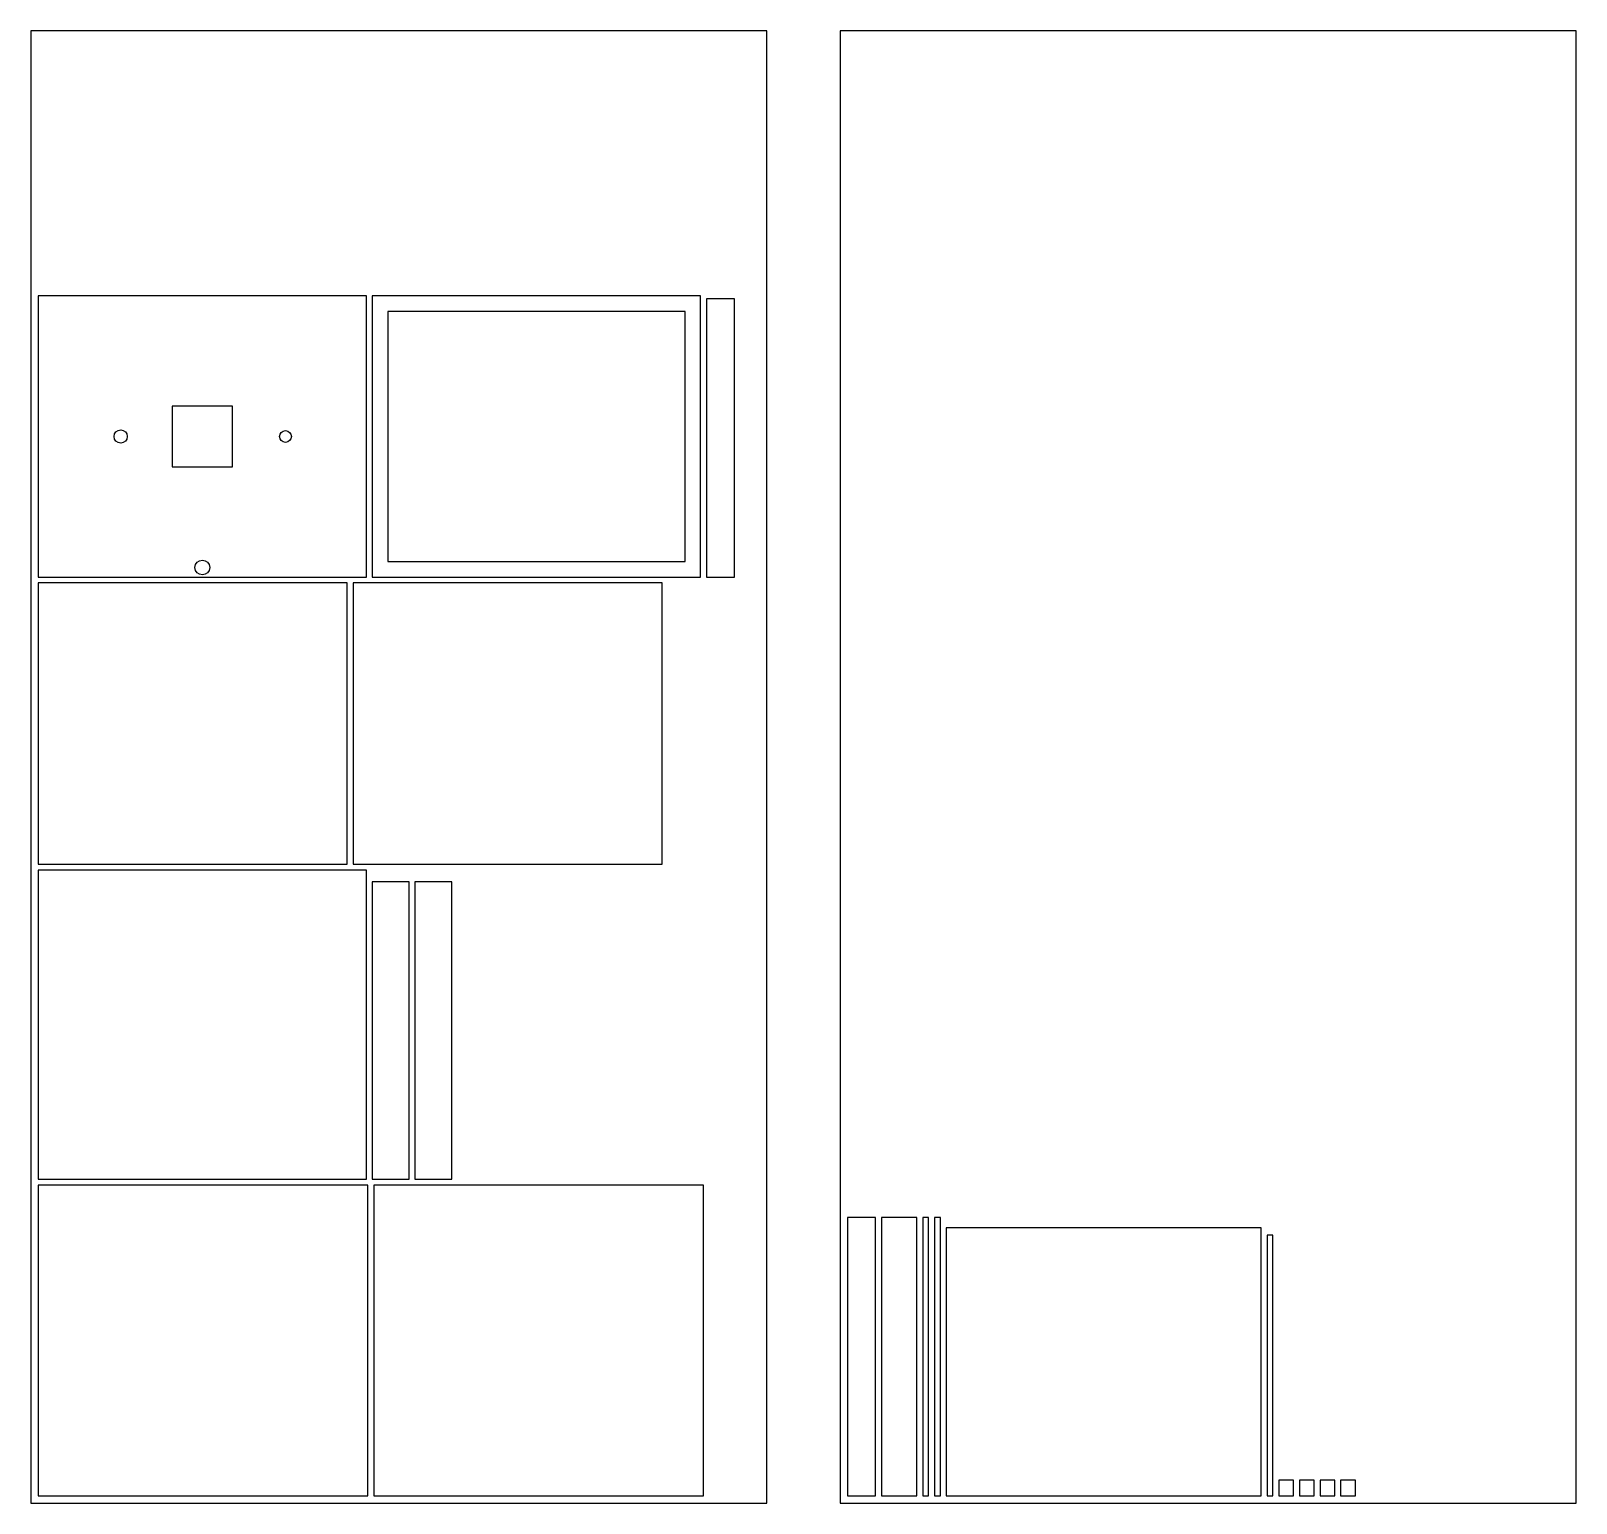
# Model space of a CAD drawing. Header units: millimetres. Extents: x 0 to 2100, y 0 to 2000.
import ezdxf

# ---------------------------------------------------------------- set-up
doc = ezdxf.new("R2010")
doc.units = ezdxf.units.MM
for name, color, linetype in [('Anschlag_laengs_1', 7, 'CONTINUOUS'), ('Anschlag_laengs_2', 7, 'CONTINUOUS'), ('Anschlag_quer', 7, 'CONTINUOUS'), ('Auflageschiene_aussen_1', 7, 'CONTINUOUS'), ('Auflageschiene_aussen_2', 7, 'CONTINUOUS'), ('Auflageschiene_innen', 7, 'CONTINUOUS'), ('Frontklappe', 7, 'CONTINUOUS'), ('Modul_Boden', 7, 'CONTINUOUS'), ('Modul_Decke', 7, 'CONTINUOUS'), ('Modul_Frontrahmen', 7, 'CONTINUOUS'), ('Modul_Rueckwand', 7, 'CONTINUOUS'), ('Modul_Seitenwand_1', 7, 'CONTINUOUS'), ('Modul_Seitenwand_2', 7, 'CONTINUOUS'), ('Modulboden_geneigt', 7, 'CONTINUOUS'), ('Quertraeger_1', 7, 'CONTINUOUS'), ('Quertraeger_2', 7, 'CONTINUOUS'), ('Standoff_1', 7, 'CONTINUOUS'), ('Standoff_2', 7, 'CONTINUOUS'), ('Standoff_3', 7, 'CONTINUOUS'), ('Standoff_4', 7, 'CONTINUOUS'), ('Tafel_1', 7, 'CONTINUOUS'), ('Tafel_2', 7, 'CONTINUOUS')]:
    doc.layers.add(name, color=color, linetype=linetype)

msp = doc.modelspace()

# ---------------------------------------------------------------- linework, layer by layer
at = {"layer": 'Anschlag_laengs_1'}
for p, q in [((1220, 388), (1212, 388)), ((1212, 388), (1212, 10)), ((1220, 10), (1220, 388)), ((1212, 10), (1220, 10))]:
    msp.add_line(p, q, dxfattribs=at)
at = {"layer": 'Anschlag_laengs_2'}
for p, q in [((1236, 388), (1228, 388)), ((1228, 388), (1228, 10)), ((1236, 10), (1236, 388)), ((1228, 10), (1236, 10))]:
    msp.add_line(p, q, dxfattribs=at)
at = {"layer": 'Anschlag_quer'}
for p, q in [((1688, 364), (1680, 364)), ((1680, 364), (1680, 10)), ((1688, 10), (1688, 364)), ((1680, 10), (1688, 10))]:
    msp.add_line(p, q, dxfattribs=at)
at = {"layer": 'Auflageschiene_aussen_1'}
for p, q in [((956, 1636), (918, 1636)), ((918, 1636), (918, 1258)), ((956, 1258), (956, 1636)), ((918, 1258), (956, 1258))]:
    msp.add_line(p, q, dxfattribs=at)
at = {"layer": 'Auflageschiene_aussen_2'}
for p, q in [((1148, 388), (1110, 388)), ((1110, 388), (1110, 10)), ((1148, 10), (1148, 388)), ((1110, 10), (1148, 10))]:
    msp.add_line(p, q, dxfattribs=at)
at = {"layer": 'Auflageschiene_innen'}
for p, q in [((1204, 388), (1156, 388)), ((1156, 388), (1156, 10)), ((1204, 10), (1204, 388)), ((1156, 10), (1204, 10))]:
    msp.add_line(p, q, dxfattribs=at)
at = {"layer": 'Frontklappe'}
for p, q in [((1672, 374), (1244, 374)), ((1244, 374), (1244, 10)), ((1672, 10), (1672, 374)), ((1244, 10), (1672, 10))]:
    msp.add_line(p, q, dxfattribs=at)
at = {"layer": 'Modul_Boden'}
for p, q in [((458, 432), (10, 432)), ((10, 432), (10, 10)), ((458, 10), (458, 432)), ((10, 10), (458, 10))]:
    msp.add_line(p, q, dxfattribs=at)
at = {"layer": 'Modul_Decke'}
for p, q in [((914, 432), (466, 432)), ((466, 432), (466, 10)), ((914, 10), (914, 432)), ((466, 10), (914, 10))]:
    msp.add_line(p, q, dxfattribs=at)
at = {"layer": 'Modul_Frontrahmen'}
for p, q in [((910, 1640), (464, 1640)), ((464, 1640), (464, 1258)), ((910, 1258), (910, 1640)), ((889, 1619), (485, 1619)), ((485, 1619), (485, 1279)), ((889, 1279), (889, 1619)), ((485, 1279), (889, 1279)), ((464, 1258), (910, 1258))]:
    msp.add_line(p, q, dxfattribs=at)
at = {"layer": 'Modul_Rueckwand'}
for p, q in [((456, 1640), (10, 1640)), ((10, 1640), (10, 1258)), ((456, 1258), (456, 1640)), ((274, 1490), (192, 1490)), ((192, 1490), (192, 1408)), ((274, 1408), (274, 1490)), ((192, 1408), (274, 1408)), ((10, 1258), (456, 1258))]:
    msp.add_line(p, q, dxfattribs=at)
for centre, radius in [((122, 1449), 9), ((346, 1449), 8), ((233, 1271), 10)]:
    msp.add_circle(centre, radius, dxfattribs=at)
at = {"layer": 'Modul_Seitenwand_1'}
for p, q in [((430, 1250), (10, 1250)), ((10, 1250), (10, 868)), ((430, 868), (430, 1250)), ((10, 868), (430, 868))]:
    msp.add_line(p, q, dxfattribs=at)
at = {"layer": 'Modul_Seitenwand_2'}
for p, q in [((858, 1250), (438, 1250)), ((438, 1250), (438, 868)), ((858, 868), (858, 1250)), ((438, 868), (858, 868))]:
    msp.add_line(p, q, dxfattribs=at)
at = {"layer": 'Modulboden_geneigt'}
for p, q in [((456, 860), (10, 860)), ((10, 860), (10, 440)), ((456, 440), (456, 860)), ((10, 440), (456, 440))]:
    msp.add_line(p, q, dxfattribs=at)
at = {"layer": 'Quertraeger_1'}
for p, q in [((514, 844), (464, 844)), ((464, 844), (464, 440)), ((514, 440), (514, 844)), ((464, 440), (514, 440))]:
    msp.add_line(p, q, dxfattribs=at)
at = {"layer": 'Quertraeger_2'}
for p, q in [((572, 844), (522, 844)), ((522, 844), (522, 440)), ((572, 440), (572, 844)), ((522, 440), (572, 440))]:
    msp.add_line(p, q, dxfattribs=at)
at = {"layer": 'Standoff_1'}
for p, q in [((1716, 31), (1696, 31)), ((1696, 31), (1696, 10)), ((1716, 10), (1716, 31)), ((1696, 10), (1716, 10))]:
    msp.add_line(p, q, dxfattribs=at)
at = {"layer": 'Standoff_2'}
for p, q in [((1744, 31), (1724, 31)), ((1724, 31), (1724, 10)), ((1744, 10), (1744, 31)), ((1724, 10), (1744, 10))]:
    msp.add_line(p, q, dxfattribs=at)
at = {"layer": 'Standoff_3'}
for p, q in [((1772, 31), (1752, 31)), ((1752, 31), (1752, 10)), ((1772, 10), (1772, 31)), ((1752, 10), (1772, 10))]:
    msp.add_line(p, q, dxfattribs=at)
at = {"layer": 'Standoff_4'}
for p, q in [((1800, 31), (1780, 31)), ((1780, 31), (1780, 10)), ((1800, 10), (1800, 31)), ((1780, 10), (1800, 10))]:
    msp.add_line(p, q, dxfattribs=at)
at = {"layer": 'Tafel_1'}
for p, q in [((1000, 2000), (0, 2000)), ((0, 2000), (0, 0)), ((1000, 0), (1000, 2000)), ((0, 0), (1000, 0))]:
    msp.add_line(p, q, dxfattribs=at)
at = {"layer": 'Tafel_2'}
for p, q in [((2100, 2000), (1100, 2000)), ((1100, 2000), (1100, 0)), ((2100, 0), (2100, 2000)), ((1100, 0), (2100, 0))]:
    msp.add_line(p, q, dxfattribs=at)

doc.saveas('drawing.dxf')
